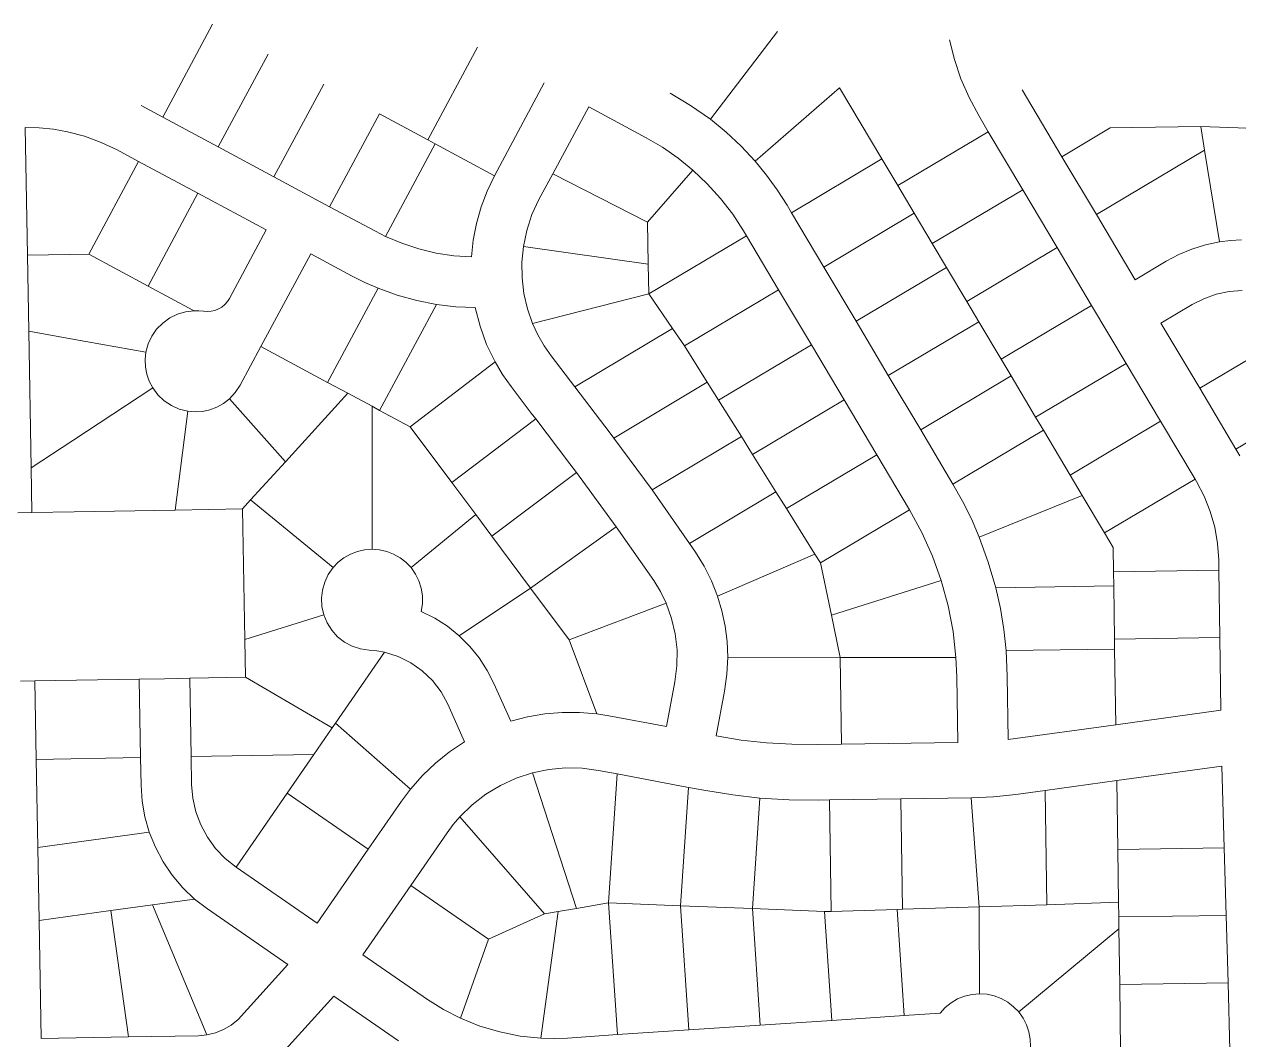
# Model space of a CAD drawing. Header units: feet. Extents: x 865220 to 2841409, y -2240498 to 948907.
# Drawn here: x 2833454 to 2834896, y 947474 to 948679 of the extents above; entities that cross this region are included whole.
import ezdxf

# ---------------------------------------------------------------- set-up
doc = ezdxf.new("R2010")
doc.units = ezdxf.units.FT
doc.header["$LTSCALE"] = 0.015
doc.header["$MEASUREMENT"] = 0
doc.layers.add('Dakota County Parcels', color=7, linetype='Continuous')

msp = doc.modelspace()

# ---------------------------------------------------------------- linework, layer by layer
at = {"layer": 'Dakota County Parcels', "lineweight": 5}
for p, q in [((2833618.1, 948569.2), (2833677.2, 948679.3)), ((2834268.3, 948566.6), (2834347.9, 948670.9)), ((2833932.7, 948542.1), (2833991.8, 948652.2)), ((2833684.1, 948533.7), (2833743.3, 948643.8)), ((2834012, 948499.5), (2834071.1, 948609.6)), ((2833750.2, 948498.2), (2833809.4, 948608.3)), ((2834321.5, 948516.8), (2834421.7, 948604)), ((2834421.7, 948604), (2834472, 948519.5)), ((2834638.4, 948601.6), (2834685.7, 948522.1)), ((2833592.5, 948582.9), (2833618.1, 948569.2)), ((2834081.4, 948501.9), (2834123.9, 948581.2)), ((2834123.9, 948581.2), (2834192, 948544.6)), ((2833618.1, 948569.2), (2833684.1, 948533.7)), ((2833816.3, 948462.7), (2833875.4, 948572.8)), ((2833875.4, 948572.8), (2833932.7, 948542.1)), ((2834586.9, 948570.9), (2834598.3, 948551.7)), ((2833457.4, 948405.1), (2833454.8, 948556.6)), ((2834490.9, 948487.8), (2834598.3, 948551.7)), ((2834598.3, 948551.7), (2834639.2, 948482.9)), ((2834685.7, 948522.1), (2834743.1, 948556.2)), ((2834743.1, 948556.2), (2834850.5, 948557.9)), ((2834850.5, 948557.9), (2834855, 948529.7)), ((2833882.5, 948427.5), (2833941.5, 948537.3)), ((2833932.7, 948542.1), (2833941.5, 948537.3)), ((2833941.5, 948537.3), (2834012, 948499.5)), ((2833564.1, 948530.1), (2833589.5, 948516.5)), ((2833684.1, 948533.7), (2833750.2, 948498.2)), ((2834726.6, 948453.3), (2834855, 948529.7)), ((2834855, 948529.7), (2834872.8, 948420.9)), ((2833530.3, 948406.4), (2833589.5, 948516.5)), ((2833589.5, 948516.5), (2833659.9, 948478.6)), ((2834364.6, 948455.6), (2834472, 948519.5)), ((2834472, 948519.5), (2834490.9, 948487.8)), ((2834685.7, 948522.1), (2834726.6, 948453.3)), ((2833750.2, 948498.2), (2833816.3, 948462.7)), ((2834064.8, 948471.1), (2834081.4, 948501.9)), ((2834081.4, 948501.9), (2834193.6, 948444.4)), ((2834193.6, 948444.4), (2834247.6, 948506.1)), ((2834490.9, 948487.8), (2834510.4, 948455)), ((2834531.8, 948419), (2834639.2, 948482.9)), ((2834639.2, 948482.9), (2834680.1, 948414.2)), ((2833600.8, 948368.5), (2833659.9, 948478.6)), ((2833659.9, 948478.6), (2833741, 948435.1)), ((2834359.3, 948464.6), (2834364.6, 948455.6)), ((2833816.3, 948462.7), (2833870.6, 948433.5)), ((2834364.6, 948455.6), (2834402.9, 948391.1)), ((2834402.9, 948391.1), (2834510.4, 948455)), ((2834510.4, 948455), (2834531.8, 948419)), ((2834726.6, 948453.3), (2834772.7, 948376)), ((2834193.6, 948444.4), (2834194.4, 948394.4)), ((2833697.4, 948353.9), (2833741, 948435.1)), ((2833870.6, 948433.5), (2833882.5, 948427.5)), ((2834195.1, 948359.2), (2834311.1, 948428.2)), ((2834307.7, 948433.9), (2834311.1, 948428.2)), ((2834311.1, 948428.2), (2834349.3, 948363.9)), ((2834046.3, 948415.4), (2834194.4, 948394.4)), ((2834531.8, 948419), (2834548.7, 948390.6)), ((2834572.7, 948350.3), (2834680.1, 948414.2)), ((2834680.1, 948414.2), (2834721, 948345.5)), ((2833459, 948315.1), (2833457.4, 948405.1)), ((2833530.3, 948406.4), (2833600.8, 948368.5)), ((2833734.7, 948296.6), (2833793.8, 948406.7)), ((2833793.8, 948406.7), (2833842.3, 948380.7)), ((2834194.4, 948394.4), (2834195.1, 948359.2)), ((2834772.7, 948376), (2834809.6, 948398)), ((2834402.9, 948391.1), (2834441.3, 948326.7)), ((2834441.3, 948326.7), (2834548.7, 948390.6)), ((2834548.7, 948390.6), (2834572.7, 948350.3)), ((2833600.8, 948368.5), (2833653.9, 948340)), ((2833813.9, 948254), (2833874, 948365.8)), ((2834237.6, 948297.4), (2834349.3, 948363.9)), ((2834349.3, 948363.9), (2834388.2, 948298.6)), ((2834057.3, 948324.1), (2834195.1, 948359.2)), ((2834195.1, 948359.2), (2834223.5, 948318)), ((2834572.7, 948350.3), (2834587.1, 948326.2)), ((2833653.9, 948340), (2833655.4, 948339.1)), ((2833875.6, 948220.9), (2833943.2, 948346.7)), ((2834613.6, 948281.5), (2834721, 948345.5)), ((2834721, 948345.5), (2834761.9, 948276.7)), ((2834803.3, 948324.4), (2834840.3, 948346.4)), ((2834441.3, 948326.7), (2834479.6, 948262.2)), ((2834479.6, 948262.2), (2834587.1, 948326.2)), ((2834587.1, 948326.2), (2834613.6, 948281.5)), ((2834803.3, 948324.4), (2834849.4, 948247.1)), ((2833461.9, 948152.6), (2833459, 948315.1)), ((2834107.4, 948248.7), (2834223.5, 948318)), ((2834223.5, 948318), (2834237.6, 948297.4)), ((2834849.4, 948247.1), (2834952.5, 948308.4)), ((2833710.1, 948250.8), (2833734.7, 948296.6)), ((2833734.7, 948296.6), (2833813.9, 948254)), ((2834237.6, 948297.4), (2834264.7, 948254.2)), ((2834278, 948233), (2834388.2, 948298.6)), ((2834388.2, 948298.6), (2834427.1, 948233.3)), ((2833911.8, 948201.4), (2834012.7, 948278.4)), ((2834079.4, 948285.5), (2834107.4, 948248.7)), ((2834613.6, 948281.5), (2834625.4, 948261.7)), ((2834654.5, 948212.8), (2834761.9, 948276.7)), ((2834761.9, 948276.7), (2834802.8, 948208)), ((2833813.9, 948254), (2833837.8, 948241.2)), ((2834031.7, 948249.2), (2834055.6, 948217.7)), ((2834107.4, 948248.7), (2834149.2, 948193.8)), ((2834153.7, 948187.8), (2834264.7, 948254.2)), ((2834264.7, 948254.2), (2834278, 948233)), ((2834479.6, 948262.2), (2834518, 948197.8)), ((2834518, 948197.8), (2834625.4, 948261.7)), ((2834625.4, 948261.7), (2834654.5, 948212.8)), ((2833697.2, 948234.4), (2833763.7, 948159.9)), ((2833763.7, 948159.9), (2833837.8, 948241.2)), ((2833837.8, 948241.2), (2833866.7, 948225.7)), ((2834849.4, 948247.1), (2834892.3, 948174.9)), ((2834892.3, 948174.9), (2834995.4, 948236.3)), ((2833632.8, 948102.6), (2833647.8, 948219.9)), ((2833866.6, 948056.1), (2833866.7, 948225.7)), ((2833866.7, 948225.7), (2833875.6, 948220.9)), ((2833875.6, 948220.9), (2833911.8, 948201.4)), ((2834278, 948233), (2834305.1, 948189.8)), ((2834318.4, 948168.6), (2834427.1, 948233.3)), ((2834427.1, 948233.3), (2834465.9, 948168)), ((2833961.4, 948135.1), (2834060.9, 948210.8)), ((2834055.6, 948217.7), (2834060.9, 948210.8)), ((2834060.9, 948210.8), (2834101.4, 948157.4)), ((2834654.5, 948212.8), (2834663.8, 948197.3)), ((2834695.4, 948144.1), (2834802.8, 948208)), ((2834802.8, 948208), (2834843.7, 948139.2)), ((2833911.8, 948201.4), (2833961.4, 948135.1)), ((2834153.7, 948187.8), (2834149.2, 948193.8)), ((2834518, 948197.8), (2834556.3, 948133.4)), ((2834556.3, 948133.4), (2834663.8, 948197.3)), ((2834663.8, 948197.3), (2834695.4, 948144.1)), ((2834199.1, 948126.4), (2834153.7, 948187.8)), ((2834199.1, 948126.4), (2834305.1, 948189.8)), ((2834305.1, 948189.8), (2834318.4, 948168.6)), ((2834318.4, 948168.6), (2834346.2, 948124.3)), ((2834358.7, 948104.2), (2834465.9, 948168)), ((2834465.9, 948168), (2834504.8, 948102.7)), ((2834892.3, 948174.9), (2834897, 948167)), ((2833462.8, 948099.6), (2833461.9, 948152.6)), ((2833722.5, 948114.7), (2833763.7, 948159.9)), ((2834109.3, 948147.1), (2834101.4, 948157.4)), ((2833961.4, 948135.1), (2833989.7, 948097.3)), ((2834008.9, 948071.5), (2834109.3, 948147.1)), ((2834156.6, 948082.6), (2834109.3, 948147.1)), ((2834695.4, 948144.1), (2834709.8, 948119.8)), ((2834736.3, 948075.3), (2834843.7, 948139.2)), ((2834843.7, 948139.2), (2834845.5, 948136.3)), ((2834243.6, 948063), (2834199.1, 948126.4)), ((2834243.6, 948063), (2834346.2, 948124.3)), ((2834346.2, 948124.3), (2834358.7, 948104.2)), ((2834587.5, 948070.5), (2834709.8, 948119.8)), ((2834709.8, 948119.8), (2834736.3, 948075.3)), ((2833632.8, 948102.6), (2833712.7, 948104)), ((2833712.7, 948104), (2833722.5, 948114.7)), ((2833715.5, 947949), (2833712.7, 948104)), ((2833722.5, 948114.7), (2833820.3, 948034.2)), ((2834358.7, 948104.2), (2834392.5, 948050.3)), ((2833445.9, 948099.3), (2833462.8, 948099.6)), ((2833912.9, 948034.2), (2833989.7, 948097.3)), ((2833989.7, 948097.3), (2834008.9, 948071.5)), ((2834399.1, 948039.8), (2834504.8, 948102.7)), ((2834054.9, 948009.9), (2834156.6, 948082.6)), ((2834201, 948018.9), (2834156.6, 948082.6)), ((2834736.3, 948075.3), (2834746.6, 948058.1)), ((2834008.9, 948071.5), (2834054.9, 948009.9)), ((2834250.7, 948052.5), (2834243.6, 948063)), ((2834276.8, 948000.4), (2834392.5, 948050.3)), ((2834392.5, 948050.3), (2834399.1, 948039.8)), ((2834747, 948029.3), (2834746.6, 948058.1)), ((2834399.1, 948039.8), (2834412.1, 947977.8)), ((2834872, 948031.2), (2834871.8, 948043.4)), ((2834412.1, 947977.8), (2834542.3, 948018.9)), ((2834747, 948029.3), (2834872, 948031.2)), ((2834747.2, 948012.4), (2834747, 948029.3)), ((2834873.1, 947951.2), (2834872, 948031.2)), ((2833970.1, 947953.2), (2834054.9, 948009.9)), ((2834054.9, 948009.9), (2834100.8, 947948.5)), ((2834607.1, 948010.3), (2834747.2, 948012.4)), ((2834748.2, 947949.4), (2834747.2, 948012.4)), ((2834100.8, 947948.5), (2834215.8, 947991.9)), ((2833715.5, 947949), (2833809.3, 947978.2)), ((2834412.1, 947977.8), (2834422.6, 947927.6)), ((2833716.3, 947904), (2833715.5, 947949)), ((2834100.8, 947948.5), (2834133.4, 947860.5)), ((2834748.2, 947949.4), (2834873.1, 947951.2)), ((2834748.3, 947937.5), (2834748.2, 947949.4)), ((2834874.4, 947864.9), (2834873.1, 947951.2)), ((2833823.3, 947849.5), (2833881.4, 947933.7)), ((2834619.4, 947935.6), (2834748.3, 947937.5)), ((2834620.8, 947905.5), (2834619.4, 947935.6)), ((2834749.7, 947847.7), (2834748.3, 947937.5)), ((2834288.9, 947927.9), (2834422.6, 947927.6)), ((2834422.6, 947927.6), (2834559.8, 947927.4)), ((2834422.6, 947927.6), (2834424.1, 947824.5)), ((2834560.8, 947904.7), (2834559.8, 947927.4)), ((2833650.2, 947902.9), (2833716.3, 947904)), ((2833651.9, 947809.9), (2833650.2, 947902.9)), ((2833716.3, 947904), (2833819.4, 947843.8)), ((2834562, 947826.5), (2834560.8, 947904.7)), ((2834621.9, 947830.2), (2834620.8, 947905.5)), ((2833449.4, 947899.3), (2833466.4, 947899.6)), ((2833466.4, 947899.6), (2833590.2, 947901.8)), ((2833468, 947806.5), (2833466.4, 947899.6)), ((2833591.9, 947808.6), (2833590.2, 947901.8)), ((2834011.4, 947896.5), (2834031.3, 947851.8)), ((2834216.2, 947845.4), (2834226.1, 947898.5)), ((2834275.1, 947834.3), (2834285.1, 947887.4)), ((2833956.6, 947872), (2833976.5, 947827.4)), ((2834147.6, 947858.3), (2834133.4, 947860.5)), ((2834749.7, 947847.7), (2834874.4, 947864.9)), ((2833819.4, 947843.8), (2833823.3, 947849.5)), ((2833823.3, 947849.5), (2833912.3, 947771.3)), ((2834147.6, 947858.3), (2834216.2, 947845.4)), ((2834621.9, 947830.2), (2834749.7, 947847.7)), ((2833797.7, 947812.4), (2833819.4, 947843.8)), ((2834395.4, 947824), (2834424.1, 947824.5)), ((2834424.1, 947824.5), (2834562, 947826.5)), ((2833468, 947806.5), (2833591.9, 947808.6)), ((2833469.9, 947701.9), (2833468, 947806.5)), ((2833592.5, 947775.8), (2833591.9, 947808.6)), ((2833651.9, 947809.9), (2833797.7, 947812.4)), ((2833652.4, 947776.8), (2833651.9, 947809.9)), ((2833766, 947766.5), (2833797.7, 947812.4)), ((2834057.2, 947790.6), (2834109.5, 947629.6)), ((2834135.5, 947793.4), (2834157.7, 947789.2)), ((2834147.5, 947636), (2834157.7, 947789.2)), ((2834157.7, 947789.2), (2834242.3, 947773.3)), ((2834875.4, 947798.4), (2834750.7, 947781.3)), ((2834878.3, 947701.3), (2834875.4, 947798.4)), ((2834232.9, 947632.7), (2834242.3, 947773.3)), ((2834242.3, 947773.3), (2834263, 947769.5)), ((2834751.9, 947699.4), (2834750.7, 947781.3)), ((2833705.2, 947678.4), (2833766, 947766.5)), ((2833766, 947766.5), (2833862.2, 947700)), ((2833912.3, 947771.3), (2833901.6, 947756.9)), ((2834318.3, 947629.4), (2834327.1, 947760.6)), ((2834396.4, 947758.1), (2834409.6, 947758.3)), ((2834409.6, 947758.3), (2834494.6, 947759.5)), ((2834411.6, 947625.8), (2834409.6, 947758.3)), ((2834494.6, 947759.5), (2834577.9, 947760.8)), ((2834496.6, 947628.5), (2834494.6, 947759.5)), ((2834587.4, 947631.4), (2834577.9, 947760.8)), ((2834630.9, 947764.8), (2834665.8, 947769.6)), ((2834667.8, 947634), (2834665.8, 947769.6)), ((2833862.2, 947700), (2833901.6, 947756.9)), ((2833970.8, 947738.2), (2834071.4, 947623.1)), ((2833469.9, 947701.9), (2833602.2, 947720.1)), ((2833912.6, 947656.7), (2833955.9, 947719.4)), ((2833471.4, 947615.3), (2833469.9, 947701.9)), ((2834751.9, 947699.4), (2834878.3, 947701.3)), ((2834880.6, 947621.3), (2834878.3, 947701.3)), ((2833801.4, 947611.9), (2833862.2, 947700)), ((2834752.8, 947636.8), (2834751.9, 947699.4)), ((2833705.2, 947678.4), (2833801.4, 947611.9)), ((2833855.8, 947574.4), (2833912.6, 947656.7)), ((2833912.6, 947656.7), (2834004.8, 947593.1)), ((2833556.4, 947627), (2833606.1, 947633.8)), ((2833606.1, 947633.8), (2833656, 947640.7)), ((2833606.1, 947633.8), (2833670.4, 947479.3)), ((2833656, 947640.7), (2833671.1, 947629)), ((2833766.7, 947563), (2833671.1, 947629)), ((2834087.8, 947625.9), (2834109.5, 947629.6)), ((2834109.5, 947629.6), (2834147.5, 947636)), ((2834147.5, 947636), (2834232.9, 947632.7)), ((2834158, 947479.7), (2834147.5, 947636)), ((2834242.8, 947485.3), (2834232.9, 947632.7)), ((2834232.9, 947632.7), (2834318.3, 947629.4)), ((2834327.6, 947491), (2834318.3, 947629.4)), ((2834318.3, 947629.4), (2834403.8, 947626.1)), ((2834411.6, 947625.8), (2834490, 947628.3)), ((2834490, 947628.3), (2834496.6, 947628.5)), ((2834498.4, 947502.3), (2834490, 947628.3)), ((2834496.6, 947628.5), (2834587.4, 947631.4)), ((2834587.4, 947631.4), (2834667.8, 947634)), ((2834588, 947528.2), (2834587.4, 947631.4)), ((2834667.8, 947634), (2834752.8, 947636.8)), ((2834753.1, 947619.4), (2834752.8, 947636.8)), ((2833471.4, 947615.3), (2833556.4, 947627)), ((2833473.8, 947475.2), (2833471.4, 947615.3)), ((2833556.4, 947627), (2833577.5, 947477)), ((2834004.8, 947593.1), (2834071.4, 947623.1)), ((2834067, 947475.5), (2834087.8, 947625.9)), ((2834071.4, 947623.1), (2834087.8, 947625.9)), ((2834412.4, 947496.6), (2834403.8, 947626.1)), ((2834403.8, 947626.1), (2834411.6, 947625.8)), ((2834753.1, 947619.4), (2834880.6, 947621.3)), ((2834753.4, 947605.4), (2834753.1, 947619.4)), ((2834882.9, 947541.3), (2834880.6, 947621.3)), ((2834634.4, 947506.6), (2834753.4, 947605.4)), ((2834754.3, 947539.4), (2834753.4, 947605.4)), ((2833971.6, 947499.2), (2834004.8, 947593.1)), ((2833855.8, 947574.4), (2833932.3, 947521.6)), ((2833707.5, 947497.6), (2833766.7, 947563)), ((2834754.3, 947539.4), (2834882.9, 947541.3)), ((2834755.4, 947459.5), (2834754.3, 947539.4)), ((2834885.2, 947461.4), (2834882.9, 947541.3)), ((2833752.8, 947449.7), (2833821.1, 947525.5)), ((2833821.1, 947525.5), (2833898.2, 947472.2)), ((2834412.4, 947496.6), (2834498.4, 947502.3)), ((2834498.4, 947502.3), (2834541, 947505.2)), ((2834158, 947479.7), (2834242.8, 947485.3)), ((2834242.8, 947485.3), (2834327.6, 947491)), ((2834327.6, 947491), (2834412.4, 947496.6)), ((2833473.8, 947475.2), (2833577.5, 947477)), ((2833577.5, 947477), (2833660.4, 947478.4)), ((2833660.4, 947478.4), (2833670.4, 947479.3)), ((2834098.6, 947475.7), (2834158, 947479.7))]:
    msp.add_line(p, q, dxfattribs=at)
for points in [[(2834552.3, 948660.8), (2834558.1, 948637.3), (2834565.8, 948614.4), (2834575.4, 948592.2), (2834586.9, 948570.9)], [(2834268.3, 948566.6), (2834244.9, 948583), (2834220.4, 948597.5)], [(2834321.5, 948516.8), (2834304.9, 948534.6), (2834287.1, 948551.2), (2834268.3, 948566.6)], [(2833564.1, 948530.1), (2833545.1, 948539.1), (2833525.3, 948546.4), (2833504.9, 948551.7), (2833488.3, 948554.6), (2833471.6, 948556.2), (2833454.8, 948556.6)], [(2834850.5, 948557.9), (2834895, 948556.2), (2834950.4, 948554.1)], [(2834247.6, 948506.1), (2834230, 948520.3), (2834211.4, 948533.2), (2834192, 948544.6)], [(2834359.3, 948464.6), (2834347.7, 948482.7), (2834335.1, 948500.1), (2834321.5, 948516.8)], [(2834012, 948499.5), (2834003.2, 948481.3), (2833996, 948462.4), (2833990.5, 948442.9), (2833986.8, 948423.1), (2833984.7, 948403)], [(2834307.7, 948433.9), (2834294.8, 948453.7), (2834280.5, 948472.4), (2834264.7, 948489.9), (2834247.6, 948506.1)], [(2834064.8, 948471.1), (2834056.5, 948453.3), (2834050.3, 948434.6), (2834046.3, 948415.4)], [(2833882.5, 948427.5), (2833902, 948419.3), (2833922.1, 948412.7), (2833942.7, 948407.7), (2833963.6, 948404.5), (2833984.7, 948403)], [(2834898.8, 948423.3), (2834885.8, 948422.6), (2834872.8, 948420.9)], [(2834046.3, 948415.4), (2834044.5, 948396.9), (2834044.7, 948378.3), (2834046.9, 948359.8), (2834051.1, 948341.6), (2834057.3, 948324.1)], [(2834872.8, 948420.9), (2834856.2, 948417.4), (2834840.1, 948412.4), (2834824.5, 948405.9), (2834809.6, 948398)], [(2833457.4, 948405.1), (2833507.5, 948406), (2833530.3, 948406.4)], [(2833842.3, 948380.7), (2833857.9, 948372.8), (2833874, 948365.8)], [(2833874, 948365.8), (2833896.6, 948357.7), (2833919.7, 948351.3), (2833943.2, 948346.7)], [(2833666.4, 948338.5), (2833671, 948338.1), (2833675.5, 948338.5), (2833680, 948339.5), (2833684.3, 948341.3), (2833688.3, 948343.6), (2833691.8, 948346.6), (2833694.9, 948350), (2833697.4, 948353.9)], [(2834899.8, 948363.3), (2834884.2, 948362), (2834868.9, 948358.7), (2834854.2, 948353.5), (2834840.3, 948346.4)], [(2833655.4, 948339.1), (2833645.3, 948338), (2833635.5, 948335.1), (2833626.4, 948330.6), (2833618.1, 948324.6), (2833610.9, 948317.3), (2833605.1, 948309), (2833600.8, 948299.7), (2833598.2, 948289.9)], [(2833666.4, 948338.5), (2833660.9, 948339), (2833655.4, 948339.1)], [(2833943.2, 948346.7), (2833966.1, 948344), (2833989.1, 948342.9)], [(2833989.1, 948342.9), (2833994.8, 948320.7), (2834002.7, 948299.1), (2834012.7, 948278.4)], [(2834057.3, 948324.1), (2834063.6, 948310.6), (2834071, 948297.7), (2834079.4, 948285.5)], [(2833459, 948315.1), (2833509.2, 948306), (2833598.2, 948289.9)], [(2833598.2, 948289.9), (2833597.3, 948281.1), (2833597.6, 948272.3), (2833599.2, 948263.7), (2833602.1, 948255.4), (2833606.2, 948247.6)], [(2834012.7, 948278.4), (2834021.6, 948263.4), (2834031.7, 948249.2)], [(2833697.2, 948234.4), (2833704.3, 948242), (2833710.1, 948250.8)], [(2833461.9, 948152.6), (2833511.4, 948185.2), (2833606.2, 948247.6)], [(2833606.2, 948247.6), (2833612.3, 948239.4), (2833619.8, 948232.3), (2833628.4, 948226.6), (2833637.8, 948222.4), (2833647.8, 948219.9)], [(2833647.8, 948219.9), (2833656.6, 948219.2), (2833665.4, 948219.7), (2833674.1, 948221.6), (2833682.4, 948224.7), (2833690.1, 948229), (2833697.2, 948234.4)], [(2834587.5, 948070.5), (2834578.2, 948092), (2834567.8, 948112.9), (2834556.3, 948133.4)], [(2834871.8, 948043.4), (2834870.5, 948062.8), (2834867.1, 948082.1), (2834861.8, 948100.9), (2834854.6, 948119), (2834845.5, 948136.3)], [(2833462.8, 948099.6), (2833512.9, 948100.5), (2833632.8, 948102.6)], [(2834542.3, 948018.9), (2834532, 948047.8), (2834519.4, 948075.7), (2834504.8, 948102.7)], [(2834607.1, 948010.3), (2834598.3, 948040.7), (2834587.5, 948070.5)], [(2833866.6, 948056.1), (2833857.8, 948055.4), (2833849.2, 948053.5), (2833841, 948050.3), (2833833.3, 948046), (2833826.3, 948040.6), (2833820.3, 948034.2)], [(2833912.9, 948034.2), (2833906.8, 948040.5), (2833899.9, 948046), (2833892.2, 948050.3), (2833884, 948053.5), (2833875.4, 948055.4), (2833866.6, 948056.1)], [(2834276.8, 948000.4), (2834269.6, 948018.5), (2834260.9, 948035.9), (2834250.7, 948052.5)], [(2833820.3, 948034.2), (2833814.6, 948026.1), (2833810.4, 948017.1), (2833807.7, 948007.6), (2833806.6, 947997.8), (2833807.1, 947987.9), (2833809.3, 947978.2)], [(2833924.9, 947982.2), (2833926.4, 947991.3), (2833926.4, 948000.5), (2833925, 948009.6), (2833922.3, 948018.4), (2833918.2, 948026.6), (2833912.9, 948034.2)], [(2834215.8, 947991.9), (2834209.1, 948005.7), (2834201, 948018.9)], [(2834559.8, 947927.4), (2834556.4, 947958.3), (2834550.5, 947988.9), (2834542.3, 948018.9)], [(2834619.4, 947935.6), (2834616.7, 947960.7), (2834612.6, 947985.7), (2834607.1, 948010.3)], [(2834226.1, 947898.5), (2834228.5, 947917.4), (2834228.7, 947936.4), (2834226.6, 947955.4), (2834222.3, 947973.9), (2834215.8, 947991.9)], [(2834288.9, 947927.9), (2834288.1, 947946.3), (2834285.9, 947964.6), (2834282.1, 947982.7), (2834276.8, 948000.4)], [(2833809.3, 947978.2), (2833813.2, 947968.6), (2833818.8, 947959.8), (2833825.8, 947952.1), (2833834, 947945.7), (2833843.2, 947940.8), (2833853.1, 947937.6), (2833863.4, 947936.2)], [(2833970.1, 947953.2), (2833956.1, 947964.5), (2833941, 947974.2), (2833924.9, 947982.2)], [(2834011.4, 947896.5), (2834003.3, 947912.2), (2833993.7, 947927), (2833982.6, 947940.7), (2833970.1, 947953.2)], [(2833881.4, 947933.7), (2833872.4, 947935.3), (2833863.4, 947936.2)], [(2833956.6, 947872), (2833948.6, 947886.8), (2833938.4, 947900.1), (2833926.3, 947911.7), (2833912.5, 947921.3), (2833897.5, 947928.7), (2833881.4, 947933.7)], [(2834285.1, 947887.4), (2834287.9, 947907.6), (2834288.9, 947927.9)], [(2833590.2, 947901.8), (2833620.2, 947902.3), (2833650.2, 947902.9)], [(2834133.4, 947860.5), (2834112.8, 947862.2), (2834092.2, 947862.2), (2834071.6, 947860.5), (2834051.3, 947857), (2834031.3, 947851.8)], [(2834275.1, 947834.3), (2834305, 947829.5), (2834335, 947826.2), (2834365.2, 947824.4), (2834395.4, 947824)], [(2833976.5, 947827.4), (2833958.7, 947815.5), (2833941.9, 947802.2), (2833926.4, 947787.4), (2833912.3, 947771.3)], [(2834057.2, 947790.6), (2834037.7, 947784.2), (2834019.1, 947775.7), (2834001.6, 947765.1), (2833985.4, 947752.5), (2833970.8, 947738.2)], [(2834135.5, 947793.4), (2834135.5, 947793.4), (2834115.9, 947795.9), (2834096.2, 947796.3), (2834076.5, 947794.5), (2834057.2, 947790.6)], [(2833592.5, 947775.8), (2833593.8, 947756.9), (2833597, 947738.3), (2833602.2, 947720.1)], [(2833652.4, 947776.8), (2833653.9, 947760.3), (2833657.5, 947744.2), (2833663.3, 947728.7), (2833671.1, 947714.1), (2833680.8, 947700.7), (2833692.2, 947688.7), (2833705.2, 947678.4)], [(2834665.8, 947769.6), (2834750.7, 947781.3), (2834750.7, 947781.3)], [(2834263, 947769.5), (2834294.9, 947764.3), (2834327.1, 947760.6)], [(2834327.1, 947760.6), (2834361.7, 947758.5), (2834396.4, 947758.1)], [(2834577.9, 947760.8), (2834604.5, 947762), (2834630.9, 947764.8)], [(2833970.8, 947738.2), (2833963, 947729.1), (2833955.9, 947719.4)], [(2833602.2, 947720.1), (2833609.4, 947702.1), (2833618.6, 947685), (2833629.4, 947668.9), (2833642, 947654.1), (2833656, 947640.7)], [(2834588, 947528.2), (2834579, 947527.5), (2834570.2, 947525.4), (2834561.8, 947522.1), (2834554.1, 947517.5), (2834547.1, 947511.8), (2834541, 947505.2)], [(2834634.4, 947506.6), (2834628.3, 947512.9), (2834621.3, 947518.3), (2834613.6, 947522.6), (2834605.4, 947525.7), (2834596.8, 947527.6), (2834588, 947528.2)], [(2833932.3, 947521.6), (2833951.5, 947509.5), (2833971.6, 947499.2)], [(2833971.6, 947499.2), (2833994.5, 947489.9), (2834018.2, 947482.9), (2834042.4, 947478), (2834067, 947475.5)], [(2834647.2, 947457), (2834648.2, 947465.7), (2834647.9, 947474.5), (2834646.4, 947483.2), (2834643.5, 947491.5), (2834639.5, 947499.4), (2834634.4, 947506.6)], [(2833670.4, 947479.3), (2833680.6, 947481.7), (2833690.3, 947485.7), (2833699.4, 947491), (2833707.5, 947497.6)], [(2834067, 947475.5), (2834082.8, 947475.2), (2834098.6, 947475.7)]]:
    msp.add_lwpolyline(points, dxfattribs=at)

doc.saveas('drawing.dxf')
